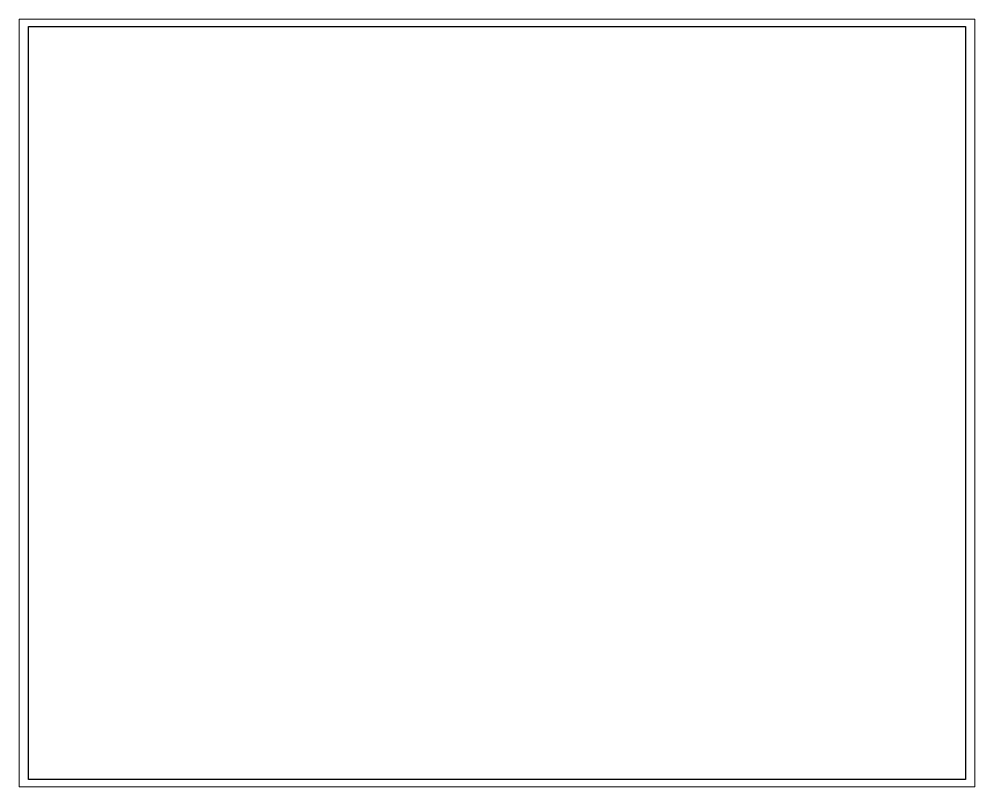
# Paper-space layout 'Layout1' of a CAD drawing. Header units: millimetres. Extents: x 7 to 250, y 0 to 195.
# The model-space entities are those that its viewports show. They can reach past a viewport. Long polylines and large blocks are cut down to what shows.
import ezdxf

# ---------------------------------------------------------------- set-up
doc = ezdxf.new("R2010")
doc.units = ezdxf.units.MM
doc.header["$LTSCALE"] = 25
doc.layers.add('3_Pezzi', color=7, linetype='Continuous')

# ---------------------------------------------------------------- blocks, each defined once
blk = doc.blocks.new('BL1553344786_00001')
at = {"layer": '3_Pezzi', "color": 3, "linetype": 'Continuous'}
for p, q in [((0, -49.39), (0, 49.39)), ((0, 49.39), (123, 49.39)), ((123, 49.39), (123, -49.39)), ((123, -49.39), (0, -49.39))]:
    blk.add_line(p, q, dxfattribs=at)

msp = doc.modelspace()

# ---------------------------------------------------------------- block references
at = {"layer": '3_Pezzi'}
msp.add_blockref('BL1553344786_00001', (0, 0), dxfattribs=at)

psp = doc.layouts.get("Layout1")

# ---------------------------------------------------------------- viewports
at = {"layer": '0'}
psp.add_viewport(center=(128.5, 97.5), size=(242.8, 195), view_center_point=(61.5, 0), view_height=100.761, dxfattribs=at)

doc.saveas('drawing.dxf')
